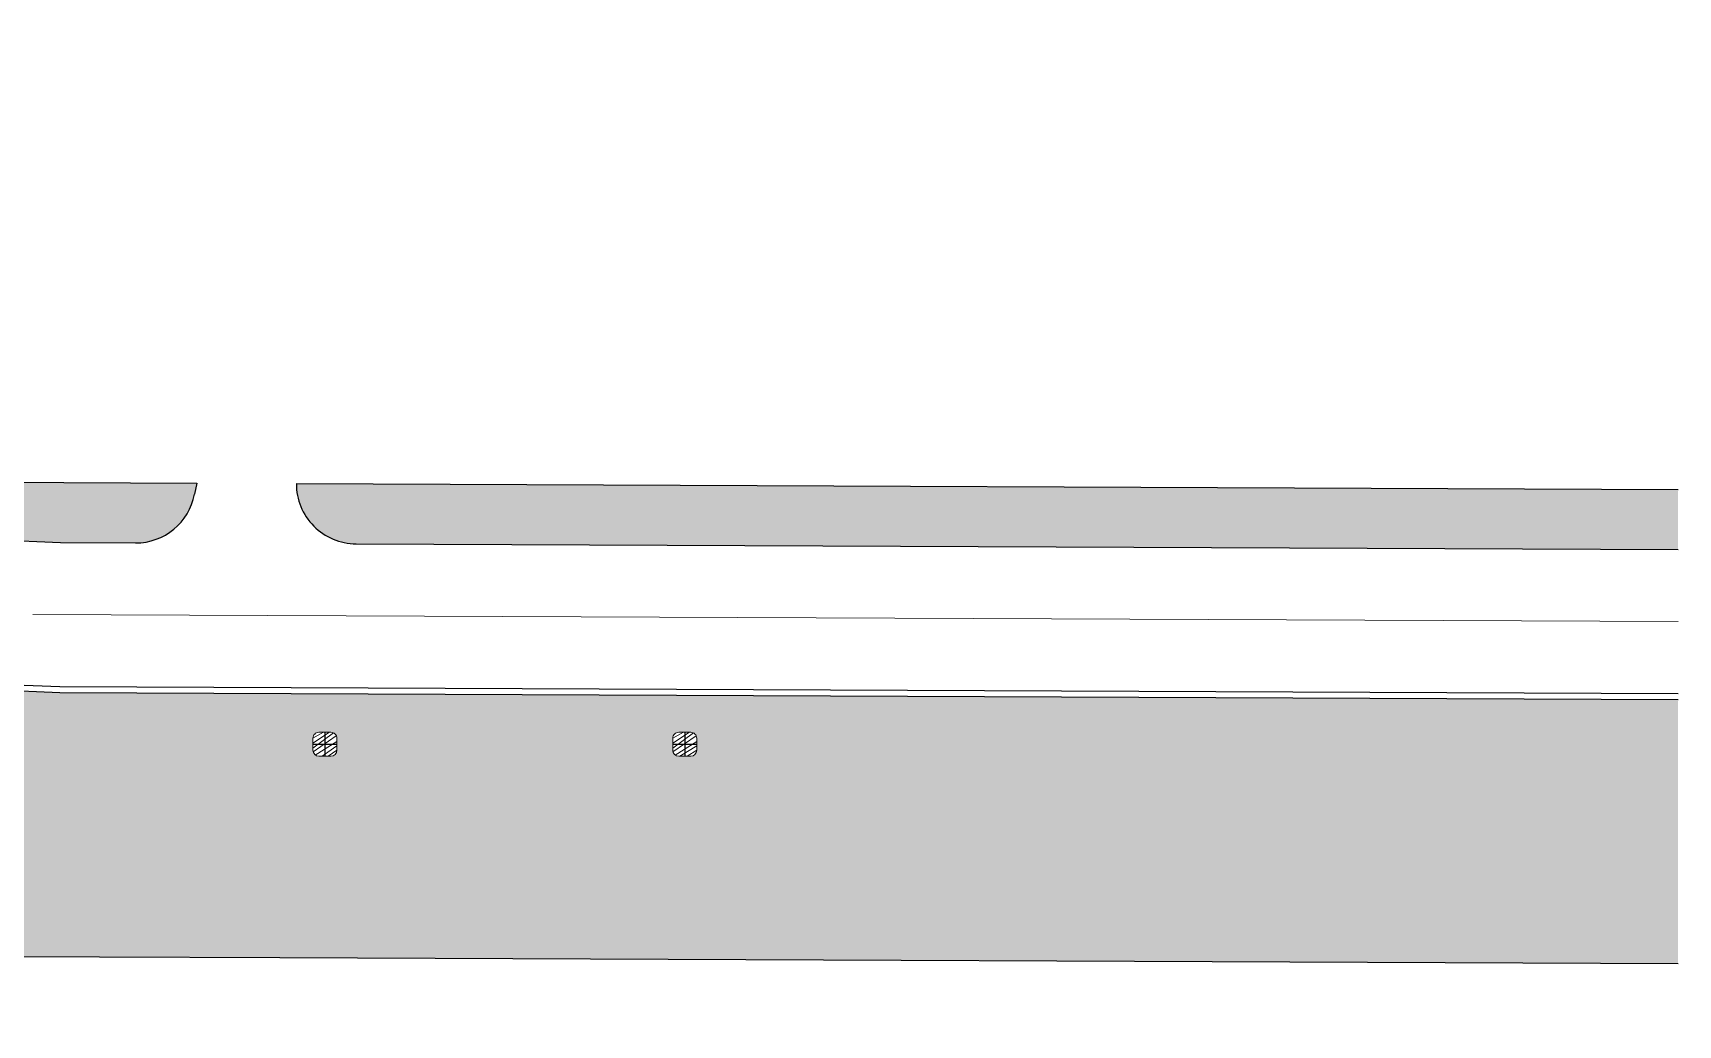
# Model space of a CAD drawing. Header units: millimetres. Extents: x -144017 to 231572, y -32146 to 76935.
# Drawn here: x 94404 to 231572, y -23395 to 59271 of the extents above; entities that cross this region are included whole.
import ezdxf

# ---------------------------------------------------------------- set-up
doc = ezdxf.new("R2010")
doc.units = ezdxf.units.MM
doc.header["$LTSCALE"] = 100
doc.header["$MEASUREMENT"] = 0
for name, color, linetype, lineweight in [('1', 1, 'Continuous', 18), ('ARC_HATCH', 8, 'Continuous', 0), ('CON-VIEW', 90, 'Continuous', 0), ('HATCH', 8, 'Continuous', 9), ('TAN CANG-profile- REVISE1$0$8', 17, 'Continuous', 0)]:
    doc.layers.add(name, color=color, linetype=linetype, lineweight=lineweight)
doc.layers.add('1ST_ALIGSIDEWALK', color=5, linetype='Continuous')
doc.layers.add('Row1', color=5, linetype='Continuous')
doc.layers.add('Defpoint', color=160, linetype='Continuous', plot=False)
pattern_1 = [(44.99999999573775, (-30076.26288746222, -418178.4740657286), (-987.8281732441221, 987.828173391092), [1015.999999999999, -380.9999999999998]), (134.9999999957377, (-30076.26288746222, -418178.4740657286), (-987.8281733910922, -987.8281732441221), [1016, -380.9999999999999])]

msp = doc.modelspace()

# ---------------------------------------------------------------- hatches: boundary and pattern name
at = {"layer": 'ARC_HATCH'}
h = msp.add_hatch(dxfattribs=at)
h.set_pattern_fill('ANGLE', color=256, scale=200, angle=33.91813135582277, style=0)
h.set_pattern_definition(pattern_1)
h.paths.add_polyline_path([(107882.6608971358, 20832.93733373977), (108061.0750021144, 21757.94874898851), (69929.89318173681, 21922.25860315413), (39269.19840504823, 22024.80188635769, -0.09445108774179375), (-48404.61881400429, 39039.72174451975), (-84030.45710070228, 53270.42787567325, -0.3837196270697199), (-86988.0958882565, 59270.50409111544), (-88822.33718754031, 59067.35589178914, 0.35529364105406), (-82170.64980403922, 45463.93247447384), (-58884.35643607526, 34692.77105694319, 0.07534880944523575), (-3053.741034755541, 18467.1692322242, 0.03309263223155202), (8556.591876339458, 17696.78149597708), (76716.17945576698, 17690.28002930537), (96715.23076997523, 16806.79234247879), (102951.6032671788, 16779.91939413533, 0.3606623973965681)])
h = msp.add_hatch(dxfattribs=at)
h.set_pattern_fill('ANGLE', color=256, scale=200, angle=33.91813135582277, style=0)
h.set_pattern_definition(pattern_1)
h.paths.add_polyline_path([(231571.3143660561, 21225.73473319528), (116367.9821123155, 21722.15372144408, 0.4142135623948446), (121346.3905529188, 16700.65500091377), (231571.3143657231, 16225.68831300695)])
at = {"layer": 'HATCH', "ltscale": 0.5}
h = msp.add_hatch(dxfattribs=at)
h.set_pattern_fill('ANSI31', color=256, scale=100.0000000000001, angle=349.8311493579897, style=0)
h.set_pattern_definition([(34.83114935798965, (-605205325.0091158, -1193202016.830531), (-181.3432709047062, 260.6163235439838), [])])
edge = h.paths.add_edge_path()
edge.add_line((118250.0754110179, -999.9778596326397), (119250.0754110179, -999.9776734526212))
edge.add_arc((119250.0753178115, -499.9776734526296), 500.0000000000102, 270.0000106673305, 360.0000106673282)
edge.add_line((119750.0753178115, -499.9775801297897), (119750.0751316315, 500.0224198701932))
edge.add_arc((119250.0751317479, 500.0223265473533), 500, 360.0000106673293, 450.0000106673293)
edge.add_line((119250.0750386579, 1000.022326547345), (118250.0750386579, 1000.022140367326))
edge.add_arc((118250.0751318643, 500.0221403673348), 499.9999999999906, 90.00001066732818, 180.0000106673304)
edge.add_line((117750.0751316315, 500.0220472773254), (117750.0753178115, -499.9779527226575))
edge.add_arc((118250.0753179279, -499.9778596326482), 500.0000000000002, 180.0000106673293, 270.0000106673293)
h = msp.add_hatch(dxfattribs=at)
h.set_pattern_fill('ANSI31', color=256, scale=100.0000000000001, angle=349.8311495751456, style=0)
h.set_pattern_definition([(34.83114957514552, (-605175320.4867789, -1193202019.119074), (-181.3432718924641, 260.6163228566774), [])])
edge = h.paths.add_edge_path()
edge.add_line((148250.0754148227, -999.9721749268547), (149250.0754148226, -999.9719849567512))
edge.add_arc((149250.0753197212, -499.9719849567601), 500.0000000000102, 270.0000108844863, 360.0000108844841)
edge.add_line((149750.0753197212, -499.9718897388777), (149750.0751297511, 500.0281102611045))
edge.add_arc((149250.0751298675, 500.0280150432222), 500, 360.0000108844851, 450.0000108844852)
edge.add_line((149250.0750348825, 1000.028015043213), (148250.0750348825, 1000.02782507311))
edge.add_arc((148250.0751299839, 500.0278250731187), 499.9999999999906, 90.00001088448406, 180.0000108844863)
edge.add_line((147750.0751297511, 500.0277300880669), (147750.0753197212, -499.9722699119154))
edge.add_arc((148250.0753198376, -499.9721749268636), 500.0000000000002, 180.0000108844852, 270.0000108844852)
at = {"layer": 'TAN CANG-profile- REVISE1$0$8'}
h = msp.add_hatch(dxfattribs=at)
h.set_pattern_fill('GRASS', color=256, scale=69.99999999999999, angle=-11.08186864417722)
h.set_pattern_definition([(90, (-30076.26285645965, -0.0005669035599566996), (-1257.235856706474, 1257.235856893526), [333.375, -2181.0967136]), (44.99999999573775, (-30076.26285645965, -0.0005669035599566996), (-1257.235856856155, 1257.235857043208), [333.3749999999998, -1444.624999999999]), (134.9999999957377, (-30076.26285645965, -0.0005669035599566996), (-1257.235857043208, -1257.235856856155), [333.3749999999999, -1444.625])])
edge = h.paths.add_edge_path(flags=16)
edge.add_line((89252.22992804041, -999.9926423951983), (88252.22992826605, -999.9928319306928))
edge.add_arc((88252.22983365733, -499.9928315902071), 500.0000001727975, 180.0000108688295, 270.00001085317393, ccw=False)
edge.add_line((87752.22983355733, -499.9929264728853), (87752.22964395469, 500.007072958746))
edge.add_arc((88252.22964410542, 500.0071678390668), 500.0000001951738, 90.00001086626543, 180.0000108662654, ccw=False)
edge.add_line((88252.22954936267, 1000.007168033102), (89252.22954959402, 1000.007357479102))
edge.add_arc((89252.22964414256, 500.0073573933332), 499.9999999219319, 1.084264658857137e-05, 90.0000108452108, ccw=False)
edge.add_line((89752.22964419669, 500.0074520420167), (89752.2298335261, -499.9925475733471))
edge.add_arc((89252.2298333688, -499.9926424580626), 500.0000001951738, -89.99998914169782, 1.0866265483855386e-05, ccw=False)
edge = h.paths.add_edge_path(flags=16)
edge.add_line((117752.2298318279, -499.9872363727773), (117752.229645648, 500.0127635747485))
edge.add_arc((118252.2296456771, 500.0128568067157), 499.9999999961491, 90.00001062549069, 180.0000106804207, ccw=False)
edge.add_line((118252.229552923, 1000.012856611225), (119252.2295530543, 1000.013042517996))
edge.add_arc((119252.2296460085, 500.0130429020501), 499.9999998371518, 1.0654237826202007e-05, 90.00001065680198, ccw=False)
edge.add_line((119752.2296459758, 500.013135867106), (119752.2298317683, -499.9868642417714))
edge.add_arc((119252.2298318928, -499.9869572665484), 499.9999999513964, -89.99998933010659, 1.0654237826202007e-05, ccw=False)
edge.add_line((119252.2299249977, -999.9869571398012), (118252.2299252787, -999.9871433645603))
edge.add_arc((118252.2298320751, -499.987143219565), 500.0000001103937, 180.0000106752925, 270.0000106778566, ccw=False)
edge = h.paths.add_edge_path(flags=16)
edge.add_line((147752.2298337748, -499.981553552323), (147752.2296438046, 500.0184464257909))
edge.add_arc((148252.2296438295, 500.0185413421423), 499.9999999666846, 90.00001088448522, 180.0000108713937, ccw=False)
edge.add_line((148252.2295488071, 1000.018541348021), (149252.2295486015, 1000.018731591379))
edge.add_arc((149252.2296437244, 500.0187314101786), 500.0000002399265, 1.089501250817193e-05, 90.00001089244842, ccw=False)
edge.add_line((149752.2296438243, 500.0188262928277), (149752.2298337496, -499.9811739137513))
edge.add_arc((149252.2298336525, -499.9812685787037), 500.0000000809292, -89.99998912064308, 1.086882957679336e-05, ccw=False)
edge.add_line((149252.2299286293, -999.9812688185484), (148252.2299288797, -999.981458833412))
edge.add_arc((148252.2298339918, -499.9814586925495), 500.0000001951738, 180.0000108662654, 270.0000108662654, ccw=False)
edge = h.paths.add_edge_path()
edge.add_line((71249.89730795065, -7499.996410931664), (61964.38365299813, -7499.997815003007))
edge.add_line((61964.38365302136, -7499.997814884176), (61964.38370115517, -7749.997812513117))
edge.add_line((61964.38370116637, -7749.997812581772), (60564.38365354118, -7499.998080530058))
edge.add_line((60564.38365358283, -7499.998080477468), (-71735.61634721723, -7500.023168075597))
edge.add_line((-71735.61634722305, -7500.023168129497), (-71735.61633779087, -7550.023166952858))
edge.add_line((-71735.61633785433, -7550.023166889179), (-72835.89156514447, -7550.0233755839))
edge.add_line((-72835.89156516257, -7550.023375584191), (-77597.82428514755, -7550.014109972923))
edge.add_line((-77597.82428508968, -7550.014110103832), (-77597.82428477202, -7680.00928200176))
edge.add_line((-77597.82428481823, -7680.009281912993), (-107997.8242841528, -7680.00928104081))
edge.add_line((-107997.8242841239, -7680.009281101491), (-107997.824283935, -2300.029344686045))
edge.add_line((-107997.8242839302, -2300.029344482027), (-108397.8242842477, -2300.02934424745))
edge.add_line((-108397.8242841961, -2300.029344308772), (-108397.8242838832, -900.029344580922))
edge.add_line((-108397.8242839702, -900.0293447005388), (-107997.8242844077, -900.0293445499847))
edge.add_line((-107997.8242843604, -900.0293445023126), (-107997.8242828778, 10799.99071898192))
edge.add_line((-107997.8242829496, 10799.99071889158), (-82399.97879703534, 10799.99071673185))
edge.add_line((-82399.97879700013, 10799.99071683886), (-82399.97876938675, 27159.63416912858))
edge.add_arc((-90198.76081603937, 27159.64090891925), 7798.782046660333, -4.951540799689846e-05, 54.87870966651582)
edge.add_arc((-90444.17256359258, 19645.15376595821), 14677.17007369409, 71.19103231802849, 162.9588049963515)
edge.add_line((-104476.9311660268, 23946.43350333004), (-111467.0947107264, 1864.629285522329))
edge.add_arc((-97166.51261818147, -2662.32904853631), 14999.99999812235, 162.4344195154996, 215.2158596385753)
edge.add_line((-109421.2922499677, -11312.20628013287), (-105377.9799650058, -17040.59984098366))
edge.add_arc((-93123.20033260799, -8390.72260814978), 14999.99999938978, 215.2158596412977, 274.2562838386268)
edge.add_line((-92009.93240500154, -23349.35337772957), (-49995.04976506079, -20222.47485286111))
edge.add_arc((26004.04076379299, -1041398.335579772), 1024000.000142811, 89.75311012119721, 94.25628383824483, ccw=False)
edge.add_line((30416.48537493753, -17407.84215471291), (231572.3973175572, -18274.63665028839))
edge.add_line((231572.3973176681, -18274.63665015259), (231571.3143646722, 3725.572263129259))
edge.add_line((231571.3143646309, 3725.572263072827), (96650.88894074096, 4306.953546874807))
edge.add_line((96650.88894069992, 4306.953546844888), (88543.91269833592, 4665.005323740537))
edge.add_arc((87764.7410890031, -634.2084488558176), 5356.190344418337, 81.63543185097565, 142.3703643290098)
edge.add_line((83522.7778869106, 2636.039737227431), (81426.71238279573, 68.19384043765604))
edge.add_arc((75393.57680101029, 8076.745108986361), 10026.74515338899, 270.0047742223393, 306.9920562464024, ccw=False)
edge.add_line((75394.41228856216, -1950.00000956346), (72991.1444458125, -1950.000009303825))
edge.add_line((72991.14444588649, -1950.000009231037), (71250.02120208423, -1950.000009135256))
edge.add_line((71250.02120211726, -1950.00000917018), (71249.89730802932, -7499.996410835098))

# ---------------------------------------------------------------- linework, layer by layer
at = {"layer": '1'}
msp.add_lwpolyline([(94404.356891045, 10816.6943556914), (231571.3143651288, 10225.63261299778)], dxfattribs=at)
at = {"layer": '1ST_ALIGSIDEWALK'}
for p, q in [((108061.0750019517, 21757.94874877745), (107882.6608958479, 20832.93732840422)), ((116367.9821120816, 21722.15372148991), (231571.3143659391, 21225.73473321818)), ((76716.17945553304, 17690.28002935121), (96712.55863550527, 16806.91038797909)), ((96712.55817644601, 16806.80385887765), (102951.6669011781, 16779.91911515873)), ((121346.3905525932, 16700.65500049165), (231571.3143655602, 16225.68831279589)), ((88543.27155532746, 5130.506626521645), (96660.84984092118, 4806.91526563582)), ((88543.91269825574, 4665.00532347156), (96638.78312279022, 4307.402443050145)), ((96658.69532691047, 4306.919907660922), (231569.1598505323, 3725.581546994712)), ((96660.84984092118, 4806.91526563582), (231571.3143644972, 4225.576904735644)), ((66564.77640504611, -17563.6075967105), (99950.42921443694, -17707.46864361095)), ((114993.2781221114, -17772.28930208855), (231571.3143627544, -18274.63198363455))]:
    msp.add_line(p, q, dxfattribs=at)
at = {"layer": '1ST_ALIGSIDEWALK', "extrusion": (0.0001111352023150385, 0.0001783626998599084, 0.9999999779178569)}
msp.add_line((99950.42921492542, -17707.46864297776), (114993.278122437, -17772.28930166643), dxfattribs=at)
at = {"layer": '1ST_ALIGSIDEWALK'}
for centre, start, end in [((102973.1484067926, 21779.87297446694), 269.7531101189263, 349.0829801201687), ((121367.9356925784, 21700.60858147935), 179.7531101139238, 269.7531101189263)]:
    msp.add_arc(centre, 5000, start, end, dxfattribs=at)
at = {"layer": 'CON-VIEW', "flags": 128}
for points in [[(118250.0754110179, -999.9778596326398), (119250.0754111343, -999.9776734526212, 0.4142135623730833), (119750.0753178115, -499.9775801297898), (119750.0751317479, 500.0224196373626, 0.4142135623730953), (119250.0750386579, 1000.022326547345), (118250.0750387743, 1000.022140367326, 0.4142135623731064), (117750.0751316315, 500.0220472773255), (117750.0753178115, -499.9779527226576, 0.414213562373095)], [(148250.0754148227, -999.9721749268548), (149250.0754149391, -999.9719849567513, 0.4142135623730833), (149750.0753197212, -499.9718897388778), (149750.0751298675, 500.028110028274, 0.4142135623730953), (149250.0750348825, 1000.028015043213), (148250.0750349989, 1000.02782507311, 0.4142135623731064), (147750.0751297511, 500.027730088067), (147750.0753197212, -499.9722699119154, 0.414213562373095)]]:
    msp.add_lwpolyline(points, format="xyb", close=True, dxfattribs=at)
at = {"layer": 'Defpoint'}
for p, q in [((117750.0752247215, 0.02204704450332544), (119750.0752247215, 0.02241963737111634)), ((118749.9014206886, 1000.022233657842), (118749.9017931651, -999.9777665749547)), ((147750.0752247362, 0.02772985524513475), (149750.0752247361, 0.02811002828276147)), ((148749.9014169132, 1000.02792025801), (148749.9017969698, -999.9720799747853))]:
    msp.add_line(p, q, dxfattribs=at)
at = {"layer": 'Row1'}
msp.add_line((69929.89318157395, 21922.25860294307), (108061.0750019517, 21757.94874877745), dxfattribs=at)

doc.saveas('drawing.dxf')
